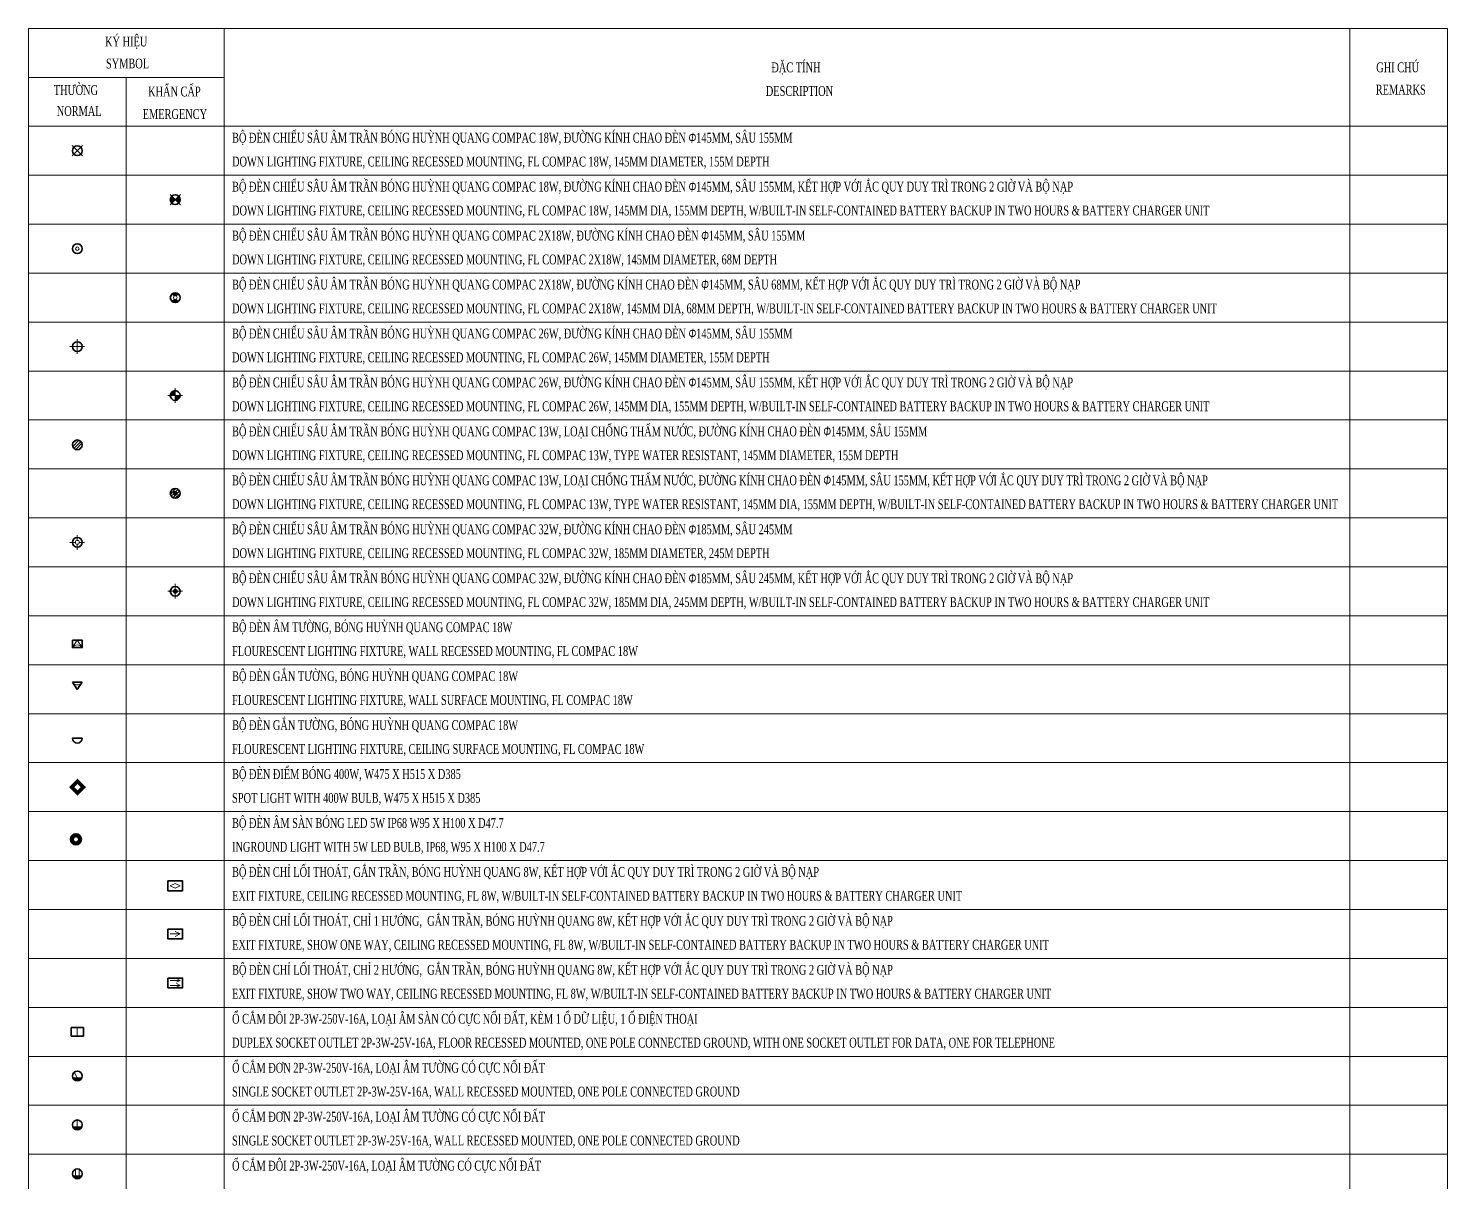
# Model space of a CAD drawing. Extents: x -5343388 to 7033982, y -486386 to 188356.
# Drawn here: x 181064 to 239064, y -235962 to -188844 of the extents above; entities that cross this region are included whole.
import ezdxf

# ---------------------------------------------------------------- set-up
doc = ezdxf.new("R2010")
doc.units = 0
doc.header["$MEASUREMENT"] = 0
for name, color, linetype, lineweight in [('EXIT Equipment', 3, 'Continuous', 35), ('EXIT Equipment Hatch', 1, 'Continuous', 15), ('Lighting Equipment', 2, 'Continuous', 35), ('Lighting Equipment Hatch', 1, 'Continuous', 15), ('Panel Equipment Hatch', 1, 'Continuous', 15), ('Socket outlet Equipment', 3, 'Continuous', 35), ('Socket outlet Equipment Hatch', 1, 'Continuous', 15)]:
    doc.layers.add(name, color=color, linetype=linetype, lineweight=lineweight)
doc.layers.add('text', color=2, linetype='Continuous')
doc.styles.add('NKB1', font='vntimeh.shx', dxfattribs={"width": 0.7, "height": 400})

# ---------------------------------------------------------------- blocks, each defined once
blk = doc.blocks.new('dl')
at = {"layer": 'Lighting Equipment'}
blk.add_circle((0, 0), 200, dxfattribs=at)
at = {"layer": 'Lighting Equipment Hatch'}
for points in [[(-300, 0), (300, 0)], [(0, 300), (0, -300)]]:
    blk.add_lwpolyline(points, dxfattribs=at)
blk = doc.blocks.new('Lighting box')
at = {"layer": 'Lighting Equipment'}
blk.add_lwpolyline([(-200, 0), (200, 0), (200, -300), (-200, -300)], close=True, dxfattribs=at)
at = {"layer": 'Lighting Equipment Hatch'}
blk.add_lwpolyline([(200, -300), (0, 0), (-200, -300)], dxfattribs=at)
blk.add_arc((0, -419), 233, 30.72811, 149.27189, dxfattribs=at)
blk = doc.blocks.new('dle')
at = {"layer": 'Lighting Equipment Hatch'}
h = blk.add_hatch(color=256, dxfattribs=at)
h.paths.add_polyline_path([(200, 0), (0, 0), (0, -200, 0.414214)])
h.paths.add_polyline_path([(0, 200, 0.414214), (-200, 0), (0, 0)])
at = {"layer": 'Lighting Equipment'}
blk.add_circle((0, 0), 200, dxfattribs=at)
at = {"layer": 'Lighting Equipment Hatch'}
for points in [[(-300, 0), (300, 0)], [(0, 300), (0, -300)]]:
    blk.add_lwpolyline(points, dxfattribs=at)
blk = doc.blocks.new('dl L')
at = {"layer": 'Lighting Equipment'}
blk.add_circle((0, 0), 200, dxfattribs=at)
at = {"layer": 'Lighting Equipment Hatch'}
for points in [[(-300, 0), (-80, 0)], [(0, 300), (0, 80)], [(80, 0), (300, 0)], [(0, -80), (0, -300)]]:
    blk.add_lwpolyline(points, dxfattribs=at)
blk.add_circle((0, 0), 80, dxfattribs=at)
blk = doc.blocks.new('dl Le')
at = {"layer": 'Lighting Equipment Hatch'}
blk.add_hatch(color=256, dxfattribs=at).paths.add_polyline_path([(80, 0, 1), (-80, 0, 1)])
at = {"layer": 'Lighting Equipment'}
blk.add_circle((0, 0), 200, dxfattribs=at)
at = {"layer": 'Lighting Equipment Hatch'}
for points in [[(-300, 0), (-80, 0)], [(0, 300), (0, 80)], [(80, 0), (300, 0)], [(0, -80), (0, -300)]]:
    blk.add_lwpolyline(points, dxfattribs=at)
blk.add_circle((0, 0), 80, dxfattribs=at)
blk = doc.blocks.new('dl s')
at = {"layer": 'Lighting Equipment'}
blk.add_circle((0, 0), 200, dxfattribs=at)
at = {"layer": 'Lighting Equipment Hatch'}
for points in [[(-212, 212), (212, -212)], [(-212, -212), (212, 212)]]:
    blk.add_lwpolyline(points, dxfattribs=at)
blk = doc.blocks.new('dl se')
at = {"layer": 'Lighting Equipment Hatch'}
h = blk.add_hatch(color=256, dxfattribs=at)
h.paths.add_polyline_path([(141, 141), (0, 0), (141, -141, 0.198912), (200, 0, 0.198912)])
h.paths.add_polyline_path([(-141, -141), (0, 0), (-141, 141, 0.198912), (-200, 0, 0.198912)])
at = {"layer": 'Lighting Equipment'}
blk.add_circle((0, 0), 200, dxfattribs=at)
at = {"layer": 'Lighting Equipment Hatch'}
for points in [[(-212, 212), (212, -212)], [(-212, -212), (212, 212)]]:
    blk.add_lwpolyline(points, dxfattribs=at)
blk = doc.blocks.new('dl2x18')
at = {"layer": 'Lighting Equipment'}
blk.add_circle((0, 0), 200, dxfattribs=at)
at = {"layer": 'Lighting Equipment Hatch'}
blk.add_circle((0, 0), 75, dxfattribs=at)
blk = doc.blocks.new('dle2x18')
at = {"layer": 'Lighting Equipment'}
h = blk.add_hatch(color=256, dxfattribs=at)
h.paths.add_polyline_path([(-141, 141), (-53, 53, -0.414214), (53, 53), (141, 141, 0.414214)])
h.paths.add_polyline_path([(141, -141), (53, -53, -0.414214), (-53, -53), (-141, -141, 0.414214)])
blk.add_circle((0, 0), 200, dxfattribs=at)
at = {"layer": 'Lighting Equipment Hatch'}
blk.add_circle((0, 0), 75, dxfattribs=at)
blk = doc.blocks.new('gt')
at = {"layer": 'Lighting Equipment'}
for points in [[(0, 0), (-200, 300)], [(-200, 300), (200, 300)], [(200, 300), (0, 0)]]:
    blk.add_lwpolyline(points, dxfattribs=at)
at = {"layer": 'Lighting Equipment Hatch'}
blk.add_arc((0, 435), 241, 214.00111, 325.99889, dxfattribs=at)
blk = doc.blocks.new('dlop')
at = {"layer": 'Lighting Equipment'}
blk.add_lwpolyline([(-200, 0), (200, 0)], dxfattribs=at)
blk.add_arc((0, 0), 200, 180, 0, dxfattribs=at)
blk = doc.blocks.new('*U502')
at = {"layer": 'Socket outlet Equipment Hatch'}
blk.add_hatch(color=256, dxfattribs=at).paths.add_polyline_path([(-183, 120, 0.654654), (183, 120)])
at = {"layer": 'Socket outlet Equipment'}
blk.add_circle((0, 200), 200, dxfattribs=at)
at = {"layer": 'Socket outlet Equipment Hatch'}
for points in [[(183, 120), (-183, 120)], [(-75, 120), (-75, 385)], [(75, 120), (75, 385)]]:
    blk.add_lwpolyline(points, dxfattribs=at)
blk = doc.blocks.new('so1')
at = {"layer": 'Socket outlet Equipment Hatch'}
blk.add_hatch(color=256, dxfattribs=at).paths.add_polyline_path([(-183, 120, 0.654654), (183, 120)])
at = {"layer": 'Socket outlet Equipment'}
blk.add_circle((0, 200), 200, dxfattribs=at)
at = {"layer": 'Socket outlet Equipment Hatch'}
for points in [[(183, 120), (-183, 120)], [(0, 120), (0, 400)]]:
    blk.add_lwpolyline(points, dxfattribs=at)
blk = doc.blocks.new('so1s')
at = {"layer": 'Socket outlet Equipment Hatch'}
blk.add_hatch(color=256, dxfattribs=at).paths.add_polyline_path([(-183, 120, 0.654654), (183, 120)])
at = {"layer": 'Socket outlet Equipment'}
blk.add_circle((0, 200), 200, dxfattribs=at)
at = {"layer": 'Socket outlet Equipment Hatch'}
for points in [[(183, 120), (-183, 120)], [(0, 120), (-133, 350)]]:
    blk.add_lwpolyline(points, dxfattribs=at)
blk = doc.blocks.new('ex')
at = {"layer": 'EXIT Equipment'}
blk.add_lwpolyline([(-300, 200), (300, 200), (300, -200), (-300, -200)], close=True, dxfattribs=at)
at = {"layer": 'EXIT Equipment Hatch'}
for points in [[(0, 100), (-200, 0), (0, -100)], [(0, 100), (200, 0), (0, -100)]]:
    blk.add_lwpolyline(points, dxfattribs=at)
blk = doc.blocks.new('ex1')
at = {"layer": 'EXIT Equipment'}
blk.add_lwpolyline([(-300, 200), (300, 200), (300, -200), (-300, -200)], close=True, dxfattribs=at)
at = {"layer": 'EXIT Equipment Hatch'}
for points in [[(-200, 0), (200, 0)], [(0, 100), (200, 0), (0, -100)]]:
    blk.add_lwpolyline(points, dxfattribs=at)
blk = doc.blocks.new('ex2')
at = {"layer": 'EXIT Equipment'}
blk.add_lwpolyline([(-300, 200), (300, 200), (300, -200), (-300, -200)], close=True, dxfattribs=at)
at = {"layer": 'EXIT Equipment Hatch'}
for points in [[(-200, 100), (200, 100)], [(50, 175), (200, 100), (50, 25)], [(200, -100), (-200, -100)], [(50, -25), (200, -100), (50, -175)]]:
    blk.add_lwpolyline(points, dxfattribs=at)
blk = doc.blocks.new('dl11')
at = {"layer": 'Lighting Equipment Hatch'}
h = blk.add_hatch(dxfattribs=at)
h.set_pattern_fill('ANSI31', color=256, scale=700, style=0)
h.paths.add_polyline_path([(-200, 0, 1), (200, 0, 1)])
at = {"layer": 'Lighting Equipment'}
blk.add_circle((0, 0), 200, dxfattribs=at)
blk = doc.blocks.new('dl12')
at = {"layer": 'Lighting Equipment Hatch'}
h = blk.add_hatch(dxfattribs=at)
h.set_pattern_fill('ANSI31', color=256, scale=700, style=0)
h.paths.add_polyline_path([(-200, 0, 1), (200, 0, 1)])
h.paths.add_polyline_path([(80, 0, 1), (-80, 0, 1)], flags=16)
blk.add_hatch(color=256, dxfattribs=at).paths.add_polyline_path([(80, 0, 1), (-80, 0, 1)])
at = {"layer": 'Lighting Equipment'}
blk.add_circle((0, 0), 200, dxfattribs=at)
at = {"layer": 'Lighting Equipment Hatch'}
blk.add_circle((0, 0), 80, dxfattribs=at)
blk = doc.blocks.new('Sk')
at = {"layer": 'Socket outlet Equipment'}
blk.add_lwpolyline([(-250, 175), (250, 175), (250, -175), (-250, -175)], close=True, dxfattribs=at)
at = {"layer": 'Socket outlet Equipment Hatch'}
blk.add_lwpolyline([(0, 175), (0, -175)], dxfattribs=at)
blk = doc.blocks.new('pl2')
at = {"layer": 'Lighting Equipment Hatch'}
h = blk.add_hatch(color=256, dxfattribs=at)
h.paths.add_polyline_path([(0, 636), (-318, 318), (0, 0), (318, 318)])
h.paths.add_polyline_path([(159, 318), (0, 159), (-159, 318), (0, 477)], flags=16)
at = {"layer": 'Lighting Equipment'}
for points in [[(-318, 318), (0, 636), (318, 318), (0, 0)], [(-159, 318), (0, 477), (159, 318), (0, 159)]]:
    blk.add_lwpolyline(points, close=True, dxfattribs=at)
blk = doc.blocks.new('pl1')
at = {"layer": 'Lighting Equipment Hatch'}
h = blk.add_hatch(color=256, dxfattribs=at)
h.paths.add_polyline_path([(-225, 0, 1), (225, 0, 1)])
h.paths.add_polyline_path([(112.5, 0, -1), (-112.5, 0, -1)], flags=16)
at = {"layer": 'Lighting Equipment'}
for radius in [225, 112.5]:
    blk.add_circle((0, 0), radius, dxfattribs=at)

msp = doc.modelspace()

# ---------------------------------------------------------------- linework, layer by layer
at = {"layer": 'Panel Equipment Hatch'}
for p, q in [((181064.39306, -190843.93913), (181064.39306, -188843.93913)), ((181064.39306, -188843.93913), (239064.39306, -188843.93913)), ((189064.39306, -190843.93913), (189064.39306, -188843.93913)), ((235064.39306, -190843.93913), (235064.39306, -188843.93913)), ((239064.39306, -190843.93913), (239064.39306, -188843.93913)), ((181064.39306, -190843.93913), (189064.39306, -190843.93913)), ((181064.39306, -192843.93913), (181064.39306, -190843.93913)), ((185064.39306, -192843.93913), (185064.39306, -190843.93913)), ((189064.39306, -192843.93913), (189064.39306, -190843.93913)), ((235064.39306, -192843.93913), (235064.39306, -190843.93913)), ((239064.39306, -192843.93913), (239064.39306, -190843.93913)), ((181064.39306, -192843.93913), (239064.39306, -192843.93913)), ((181064.39306, -192843.93913), (239064.39306, -192843.93913)), ((181064.39306, -192843.93913), (239064.39306, -192843.93913)), ((181064.39306, -194843.93913), (181064.39306, -192843.93913)), ((185064.39306, -194843.93913), (185064.39306, -192843.93913)), ((189064.39306, -194843.93913), (189064.39306, -192843.93913)), ((235064.39306, -194843.93913), (235064.39306, -192843.93913)), ((239064.39306, -194843.93913), (239064.39306, -192843.93913)), ((181064.39306, -194843.93913), (239064.39306, -194843.93913)), ((181064.39306, -196843.93913), (181064.39306, -194843.93913)), ((185064.39306, -196843.93913), (185064.39306, -194843.93913)), ((189064.39306, -196843.93913), (189064.39306, -194843.93913)), ((235064.39306, -196843.93913), (235064.39306, -194843.93913)), ((239064.39306, -196843.93913), (239064.39306, -194843.93913)), ((181064.39306, -196843.93913), (239064.39306, -196843.93913)), ((181064.39306, -198843.93913), (181064.39306, -196843.93913)), ((185064.39306, -198843.93913), (185064.39306, -196843.93913)), ((189064.39306, -198843.93913), (189064.39306, -196843.93913)), ((235064.39306, -198843.93913), (235064.39306, -196843.93913)), ((239064.39306, -198843.93913), (239064.39306, -196843.93913)), ((181064.39306, -198843.93913), (239064.39306, -198843.93913)), ((181064.39306, -200843.93913), (181064.39306, -198843.93913)), ((185064.39306, -200843.93913), (185064.39306, -198843.93913)), ((189064.39306, -200843.93913), (189064.39306, -198843.93913)), ((235064.39306, -200843.93913), (235064.39306, -198843.93913)), ((239064.39306, -200843.93913), (239064.39306, -198843.93913)), ((181064.39306, -200843.93913), (239064.39306, -200843.93913)), ((181064.39306, -202843.93913), (181064.39306, -200843.93913)), ((185064.39306, -202843.93913), (185064.39306, -200843.93913)), ((189064.39306, -202843.93913), (189064.39306, -200843.93913)), ((235064.39306, -202843.93913), (235064.39306, -200843.93913)), ((239064.39306, -202843.93913), (239064.39306, -200843.93913)), ((181064.39306, -202843.93913), (239064.39306, -202843.93913)), ((181064.39306, -204843.93913), (181064.39306, -202843.93913)), ((185064.39306, -204843.93913), (185064.39306, -202843.93913)), ((189064.39306, -204843.93913), (189064.39306, -202843.93913)), ((235064.39306, -204843.93913), (235064.39306, -202843.93913)), ((239064.39306, -204843.93913), (239064.39306, -202843.93913)), ((181064.39306, -204843.93913), (239064.39306, -204843.93913)), ((181064.39306, -206843.93913), (181064.39306, -204843.93913)), ((185064.39306, -206843.93913), (185064.39306, -204843.93913)), ((189064.39306, -206843.93913), (189064.39306, -204843.93913)), ((235064.39306, -206843.93913), (235064.39306, -204843.93913)), ((239064.39306, -206843.93913), (239064.39306, -204843.93913)), ((181064.39306, -206843.93913), (239064.39306, -206843.93913)), ((181064.39306, -208843.93913), (181064.39306, -206843.93913)), ((185064.39306, -208843.93913), (185064.39306, -206843.93913)), ((189064.39306, -208843.93913), (189064.39306, -206843.93913)), ((235064.39306, -208843.93913), (235064.39306, -206843.93913)), ((239064.39306, -208843.93913), (239064.39306, -206843.93913)), ((181064.39306, -208843.93913), (239064.39306, -208843.93913)), ((181064.39306, -210843.93913), (181064.39306, -208843.93913)), ((185064.39306, -210843.93913), (185064.39306, -208843.93913)), ((189064.39306, -210843.93913), (189064.39306, -208843.93913)), ((235064.39306, -210843.93913), (235064.39306, -208843.93913)), ((239064.39306, -210843.93913), (239064.39306, -208843.93913)), ((181064.39306, -210843.93913), (239064.39306, -210843.93913)), ((181064.39306, -212843.93913), (181064.39306, -210843.93913)), ((185064.39306, -212843.93913), (185064.39306, -210843.93913)), ((189064.39306, -212843.93913), (189064.39306, -210843.93913)), ((235064.39306, -212843.93913), (235064.39306, -210843.93913)), ((239064.39306, -212843.93913), (239064.39306, -210843.93913)), ((181064.39306, -212843.93913), (239064.39306, -212843.93913)), ((181064.39306, -214843.93913), (181064.39306, -212843.93913)), ((185064.39306, -214843.93913), (185064.39306, -212843.93913)), ((189064.39306, -214843.93913), (189064.39306, -212843.93913)), ((235064.39306, -214843.93913), (235064.39306, -212843.93913)), ((239064.39306, -214843.93913), (239064.39306, -212843.93913)), ((181064.39306, -214843.93913), (239064.39306, -214843.93913)), ((181064.39306, -216843.93913), (181064.39306, -214843.93913)), ((185064.39306, -216843.93913), (185064.39306, -214843.93913)), ((189064.39306, -216843.93913), (189064.39306, -214843.93913)), ((235064.39306, -216843.93913), (235064.39306, -214843.93913)), ((239064.39306, -216843.93913), (239064.39306, -214843.93913)), ((181064.39306, -216843.93913), (239064.39306, -216843.93913)), ((181064.39306, -218843.93913), (181064.39306, -216843.93913)), ((185064.39306, -218843.93913), (185064.39306, -216843.93913)), ((189064.39306, -218843.93913), (189064.39306, -216843.93913)), ((235064.39306, -218843.93913), (235064.39306, -216843.93913)), ((239064.39306, -218843.93913), (239064.39306, -216843.93913)), ((181064.39306, -218843.93913), (239064.39306, -218843.93913)), ((181064.39306, -220843.93913), (181064.39306, -218843.93913)), ((185064.39306, -220843.93913), (185064.39306, -218843.93913)), ((189064.39306, -220843.93913), (189064.39306, -218843.93913)), ((235064.39306, -220843.93913), (235064.39306, -218843.93913)), ((239064.39306, -220843.93913), (239064.39306, -218843.93913)), ((181064.39306, -220843.93913), (239064.39306, -220843.93913)), ((181064.39306, -220843.93913), (239064.39306, -220843.93913)), ((181064.39306, -222843.93913), (181064.39306, -220843.93913)), ((185064.39306, -222843.93913), (185064.39306, -220843.93913)), ((189064.39306, -222843.93913), (189064.39306, -220843.93913)), ((235064.39306, -222843.93913), (235064.39306, -220843.93913)), ((239064.39306, -222843.93913), (239064.39306, -220843.93913)), ((181064.39306, -222843.93913), (239064.39306, -222843.93913)), ((181064.39306, -224843.93913), (181064.39306, -222843.93913)), ((185064.39306, -224843.93913), (185064.39306, -222843.93913)), ((189064.39306, -224843.93913), (189064.39306, -222843.93913)), ((235064.39306, -224843.93913), (235064.39306, -222843.93913)), ((239064.39306, -224843.93913), (239064.39306, -222843.93913)), ((181064.39306, -224843.93913), (239064.39306, -224843.93913)), ((181064.39306, -226843.93913), (181064.39306, -224843.93913)), ((185064.39306, -226843.93913), (185064.39306, -224843.93913)), ((189064.39306, -226843.93913), (189064.39306, -224843.93913)), ((235064.39306, -226843.93913), (235064.39306, -224843.93913)), ((239064.39306, -226843.93913), (239064.39306, -224843.93913)), ((181064.39306, -226843.93913), (239064.39306, -226843.93913)), ((181064.39306, -228843.93913), (181064.39306, -226843.93913)), ((185064.39306, -228843.93913), (185064.39306, -226843.93913)), ((189064.39306, -228843.93913), (189064.39306, -226843.93913)), ((235064.39306, -228843.93913), (235064.39306, -226843.93913)), ((239064.39306, -228843.93913), (239064.39306, -226843.93913)), ((181064.39306, -228843.93913), (239064.39306, -228843.93913)), ((181064.39306, -230843.93913), (181064.39306, -228843.93913)), ((185064.39306, -230843.93913), (185064.39306, -228843.93913)), ((189064.39306, -230843.93913), (189064.39306, -228843.93913)), ((235064.39306, -230843.93913), (235064.39306, -228843.93913)), ((239064.39306, -230843.93913), (239064.39306, -228843.93913)), ((181064.39306, -230843.93913), (239064.39306, -230843.93913)), ((181064.39306, -232843.93913), (181064.39306, -230843.93913)), ((185064.39306, -232843.93913), (185064.39306, -230843.93913)), ((189064.39306, -232843.93913), (189064.39306, -230843.93913)), ((235064.39306, -232843.93913), (235064.39306, -230843.93913)), ((239064.39306, -232843.93913), (239064.39306, -230843.93913)), ((181064.39306, -232843.93913), (239064.39306, -232843.93913)), ((181064.39306, -234843.93913), (181064.39306, -232843.93913)), ((185064.39306, -234843.93913), (185064.39306, -232843.93913)), ((189064.39306, -234843.93913), (189064.39306, -232843.93913)), ((235064.39306, -234843.93913), (235064.39306, -232843.93913)), ((239064.39306, -234843.93913), (239064.39306, -232843.93913)), ((181064.39306, -234843.93913), (239064.39306, -234843.93913)), ((181064.39306, -236843.93913), (181064.39306, -234843.93913)), ((185064.39306, -236843.93913), (185064.39306, -234843.93913)), ((189064.39306, -236843.93913), (189064.39306, -234843.93913)), ((235064.39306, -236843.93913), (235064.39306, -234843.93913)), ((239064.39306, -236843.93913), (239064.39306, -234843.93913))]:
    msp.add_line(p, q, dxfattribs=at)

# ---------------------------------------------------------------- block references
at = {"layer": 'EXIT Equipment'}
for name, p in [('ex', (187064.39306, -223876.04248)), ('ex1', (187064.39306, -225843.93913)), ('ex2', (187064.39306, -227843.93913))]:
    msp.add_blockref(name, p, dxfattribs=at)
at = {"layer": 'Lighting Equipment'}
for name, p in [('dl s', (183064.39306, -193843.93913)), ('dl se', (187064.39306, -195843.93913)), ('dl2x18', (183064.39306, -197843.93913)), ('dle2x18', (187064.39306, -199843.93913)), ('dl', (183064.39306, -201843.93913)), ('dle', (187064.39306, -203843.93913)), ('dl11', (183064.39306, -205859.39108)), ('dl12', (187064.39306, -207843.93913)), ('dl L', (183064.39306, -209843.93913)), ('dl Le', (187064.39306, -211843.93913)), ('Lighting box', (183064.39306, -213843.93913)), ('gt', (183064.39306, -215859.70561)), ('dlop', (183064.39306, -217843.93913)), ('pl2', (183069.58961, -220163.13483)), ('pl1', (183007.01373, -221974.34669))]:
    msp.add_blockref(name, p, dxfattribs=at)
at = {"layer": 'Socket outlet Equipment'}
for name, p in [('Sk', (183064.39306, -229843.93913)), ('so1s', (183064.39306, -231843.93913)), ('so1', (183064.39306, -233843.93913)), ('*U502', (183064.39306, -235843.93913))]:
    msp.add_blockref(name, p, dxfattribs=at)

# ---------------------------------------------------------------- texts
at = {"layer": 'text', "char_height": 400, "attachment_point": 1, "style": 'NKB1'}
for s, insert, width in [('ký hiÖu', (184198.39306, -189182.96294), 8053), ('symbol', (184233.89306, -190078.29657), 8053), ('®Æc tÝnh', (211427.39306, -190235.29657), 8053), ('ghi chó', (236147.89306, -190235.29657), 8053), ('th\xadêng', (182103.39306, -191162.79657), 8053), ('khÈn cÊp', (185955.89306, -191223.05818), 8053), ('description', (211201.89306, -191201.79657), 8053), ('remarks', (236128.89306, -191146.79657), 8053), ('normal', (182224.89306, -192019.79657), 8053), ('emergency', (185735.89306, -192143.29657), 8053), ('Bé §ÌN CHIÕU S¢U ¢M TRÇN BãNG HUúNH QUANG COMPAC 18W, §¦êNG KÝNH CHAO §ÌN {\\fSymbol|b0|i1|c2|p18;F}145MM, S¢U 155MM', (189387.89306, -193109.79657), 36175.5226621), ('DOWN LIGHting FIXTURE, CEILING RECESSED MOUNTING, FL COMPAC 18W, 145MM DIAMETER, 155M DEPTH', (189387.89306, -194084.29657), 50529.1815217), ('Bé §ÌN CHIÕU S¢U ¢M TRÇN BãNG HUúNH QUANG COMPAC 18W, §¦êNG KÝNH CHAO §ÌN {\\fSymbol|b0|i1|c2|p18;F}145MM, S¢U 155MM, KÕT HîP VíI ¾C QUY DUY TR× TRONG 2 GIê Vµ Bé N¹P ', (189387.89306, -195109.79657), 114205.3720401), ('DOWN LIGHting FIXTURE, CEILING RECESSED MOUNTING, FL COMPAC 18W, 145MM DIA, 155MM DEPTH, W/BUILT-IN SELF-CONTAINED BATTERY BACKUP IN TWO HOURS & BATTERY CHARGER UNIT', (189387.89306, -196084.29657), 50529.1815217), ('Bé §ÌN CHIÕU S¢U ¢M TRÇN BãNG HUúNH QUANG COMPAC 2X18W, §¦êNG KÝNH CHAO §ÌN {\\fSymbol|b0|i1|c2|p18;F}145MM, S¢U 155MM', (189387.89306, -197109.79657), 36175.5226621), ('DOWN LIGHting FIXTURE, CEILING RECESSED MOUNTING, FL COMPAC 2X18W, 145MM DIAMETER, 68M DEPTH', (189387.89306, -198084.29657), 50529.1815217), ('Bé §ÌN CHIÕU S¢U ¢M TRÇN BãNG HUúNH QUANG COMPAC 2X18W, §¦êNG KÝNH CHAO §ÌN {\\fSymbol|b0|i1|c2|p18;F}145MM, S¢U 68MM, KÕT HîP VíI ¾C QUY DUY TR× TRONG 2 GIê Vµ Bé N¹P ', (189387.89306, -199109.79657), 114205.3720401), ('DOWN LIGHting FIXTURE, CEILING RECESSED MOUNTING, FL COMPAC 2X18W, 145MM DIA, 68MM DEPTH, W/BUILT-IN SELF-CONTAINED BATTERY BACKUP IN TWO HOURS & BATTERY CHARGER UNIT', (189387.89306, -200084.29657), 50529.1815217), ('Bé §ÌN CHIÕU S¢U ¢M TRÇN BãNG HUúNH QUANG COMPAC 26W, §¦êNG KÝNH CHAO §ÌN {\\fSymbol|b0|i1|c2|p18;F}145MM, S¢U 155MM', (189387.89306, -201109.79657), 36175.5226621), ('DOWN LIGHting FIXTURE, CEILING RECESSED MOUNTING, FL COMPAC 26W, 145MM DIAMETER, 155M DEPTH', (189387.89306, -202084.29657), 50529.1815217), ('Bé §ÌN CHIÕU S¢U ¢M TRÇN BãNG HUúNH QUANG COMPAC 26W, §¦êNG KÝNH CHAO §ÌN {\\fSymbol|b0|i1|c2|p18;F}145MM, S¢U 155MM, KÕT HîP VíI ¾C QUY DUY TR× TRONG 2 GIê Vµ Bé N¹P ', (189387.89306, -203109.79657), 114205.3720401), ('DOWN LIGHting FIXTURE, CEILING RECESSED MOUNTING, FL COMPAC 26W, 145MM DIA, 155MM DEPTH, W/BUILT-IN SELF-CONTAINED BATTERY BACKUP IN TWO HOURS & BATTERY CHARGER UNIT', (189387.89306, -204084.29657), 50529.1815217), ('Bé §ÌN CHIÕU S¢U ¢M TRÇN BãNG HUúNH QUANG COMPAC 13W, LO¹I CHèNG THÊM N¦íC, §¦êNG KÝNH CHAO §ÌN {\\fSymbol|b0|i1|c2|p18;F}145MM, S¢U 155MM', (189387.89306, -205109.79657), 36175.5226621), ('DOWN LIGHting FIXTURE, CEILING RECESSED MOUNTING, FL COMPAC 13W, TYPE WATER RESISTANT, 145MM DIAMETER, 155M DEPTH', (189387.89306, -206084.29657), 50529.1815217), ('Bé §ÌN CHIÕU S¢U ¢M TRÇN BãNG HUúNH QUANG COMPAC 13W, LO¹I CHèNG THÊM N¦íC, §¦êNG KÝNH CHAO §ÌN {\\fSymbol|b0|i1|c2|p18;F}145MM, S¢U 155MM, KÕT HîP VíI ¾C QUY DUY TR× TRONG 2 GIê Vµ Bé N¹P ', (189387.89306, -207109.79657), 114205.3720401), ('DOWN LIGHting FIXTURE, CEILING RECESSED MOUNTING, FL COMPAC 13W, TYPE WATER RESISTANT, 145MM DIA, 155MM DEPTH, W/BUILT-IN SELF-CONTAINED BATTERY BACKUP IN TWO HOURS & BATTERY CHARGER UNIT', (189387.89306, -208084.29657), 55529.1815217), ('Bé §ÌN CHIÕU S¢U ¢M TRÇN BãNG HUúNH QUANG COMPAC 32W, §¦êNG KÝNH CHAO §ÌN {\\fSymbol|b0|i1|c2|p18;F}185MM, S¢U 245MM', (189387.89306, -209109.79657), 36175.5226621), ('DOWN LIGHting FIXTURE, CEILING RECESSED MOUNTING, FL COMPAC 32W, 185MM DIAMETER, 245M DEPTH', (189387.89306, -210084.29657), 50529.1815217), ('Bé §ÌN CHIÕU S¢U ¢M TRÇN BãNG HUúNH QUANG COMPAC 32W, §¦êNG KÝNH CHAO §ÌN {\\fSymbol|b0|i1|c2|p18;F}185MM, S¢U 245MM, KÕT HîP VíI ¾C QUY DUY TR× TRONG 2 GIê Vµ Bé N¹P ', (189387.89306, -211109.79657), 114205.3720401), ('DOWN LIGHting FIXTURE, CEILING RECESSED MOUNTING, FL COMPAC 32W, 185MM DIA, 245MM DEPTH, W/BUILT-IN SELF-CONTAINED BATTERY BACKUP IN TWO HOURS & BATTERY CHARGER UNIT', (189387.89306, -212084.29657), 50529.1815217), ('Bé §ÌN ¢M T¦êNG, BãNG HUúNH QUANG COMPAC 18W ', (189387.89306, -213109.79657), 36175.5226621), ('FLOURESCENT LIGHTING FIXTURE, WALL RECESSED MOUNTING, FL COMPAC 18W', (189387.89306, -214084.29657), 50529.1815217), ('Bé §ÌN G¾N T¦êNG, BãNG HUúNH QUANG COMPAC 18W ', (189387.89306, -215109.79657), 36175.5226621), ('FLOURESCENT LIGHTING FIXTURE, WALL SURFACE MOUNTING, FL COMPAC 18W', (189387.89306, -216084.29657), 50529.1815217), ('Bé §ÌN G¾N T¦êNG, BãNG HUúNH QUANG COMPAC 18W ', (189387.89306, -217109.79657), 36175.5226621), ('FLOURESCENT LIGHTING FIXTURE, CEILING SURFACE MOUNTING, FL COMPAC 18W', (189387.89306, -218084.29657), 50529.1815217), ('Bé §ÌN ®iÓm bãng 400w, W475 X H515 X D385', (189387.89306, -219109.79657), 36175.5226621), ('spot light with 400w bulb, W475 X H515 X D385', (189387.89306, -220084.29657), 50529.1815217), ('Bé §ÌN ©m sµn bãng led 5w IP68 w95 x h100 x d47.7', (189387.89306, -221109.79657), 36175.5226621), ('inground light with 5w led bulb, ip68, w95 x h100 x d47.7', (189387.89306, -222084.29657), 50529.1815217), ('Bé §ÌN CHØ LèI THO¸T, G¾N TRÇN, BãNG HUúNH QUANG 8W, KÕT HîP VíI ¾C QUY DUY TR× TRONG 2 GIê Vµ Bé N¹P ', (189387.89306, -223109.79657), 114205.3720401), ('EXIT FIXTURE, CEILING RECESSED MOUNTING, FL 8W, W/BUILT-IN SELF-CONTAINED BATTERY BACKUP IN TWO HOURS & BATTERY CHARGER UNIT', (189387.89306, -224084.29657), 50529.1815217), ('Bé §ÌN CHØ LèI THO¸T, CHØ 1 H¦íNG,  G¾N TRÇN, BãNG HUúNH QUANG 8W, KÕT HîP VíI ¾C QUY DUY TR× TRONG 2 GIê Vµ Bé N¹P ', (189387.89306, -225109.79657), 114205.3720401), ('EXIT FIXTURE, SHOW ONE WAY, CEILING RECESSED MOUNTING, FL 8W, W/BUILT-IN SELF-CONTAINED BATTERY BACKUP IN TWO HOURS & BATTERY CHARGER UNIT', (189387.89306, -226084.29657), 50529.1815217), ('Bé §ÌN CHØ LèI THO¸T, CHØ 2 H¦íNG,  G¾N TRÇN, BãNG HUúNH QUANG 8W, KÕT HîP VíI ¾C QUY DUY TR× TRONG 2 GIê Vµ Bé N¹P ', (189387.89306, -227109.79657), 114205.3720401), ('EXIT FIXTURE, SHOW TWO WAY, CEILING RECESSED MOUNTING, FL 8W, W/BUILT-IN SELF-CONTAINED BATTERY BACKUP IN TWO HOURS & BATTERY CHARGER UNIT', (189387.89306, -228084.29657), 50529.1815217), ('æ C¾M §¤I 2P-3W-250V-16a, LO¹I ¢M SµN Cã CùC NèI §ÊT, KÌM 1 æ D÷ LIÖU, 1 æ §IÖN THO¹I', (189387.89306, -229109.79657), 114205.3720401), ('DUPLEX SOCKET OUTLET 2P-3W-25V-16A, FLOOR RECESSED MOUNTED, ONE POLE CONNECTED GROUND, WITH ONE SOCKET OUTLET FOR DATA, ONE FOR TELEPHONE', (189387.89306, -230084.29657), 50529.1815217), ('æ C¾M §¥N 2P-3W-250V-16a, LO¹I ¢M T¦êNG Cã CùC NèI §ÊT ', (189387.89306, -231109.79657), 114205.3720401), ('SINGLE SOCKET OUTLET 2P-3W-25V-16A, WALL RECESSED MOUNTED, ONE POLE CONNECTED GROUND', (189387.89306, -232084.29657), 50529.1815217), ('æ C¾M §¥N 2P-3W-250V-16a, LO¹I ¢M T¦êNG Cã CùC NèI §ÊT ', (189387.89306, -233109.79657), 114205.3720401), ('SINGLE SOCKET OUTLET 2P-3W-25V-16A, WALL RECESSED MOUNTED, ONE POLE CONNECTED GROUND', (189387.89306, -234084.29657), 50529.1815217), ('æ C¾M §¤I 2P-3W-250V-16a, LO¹I ¢M T¦êNG Cã CùC NèI §ÊT ', (189387.89306, -235109.79657), 114205.3720401)]:
    msp.add_mtext(s, dxfattribs=dict(at, insert=insert, width=width))

doc.saveas('drawing.dxf')
